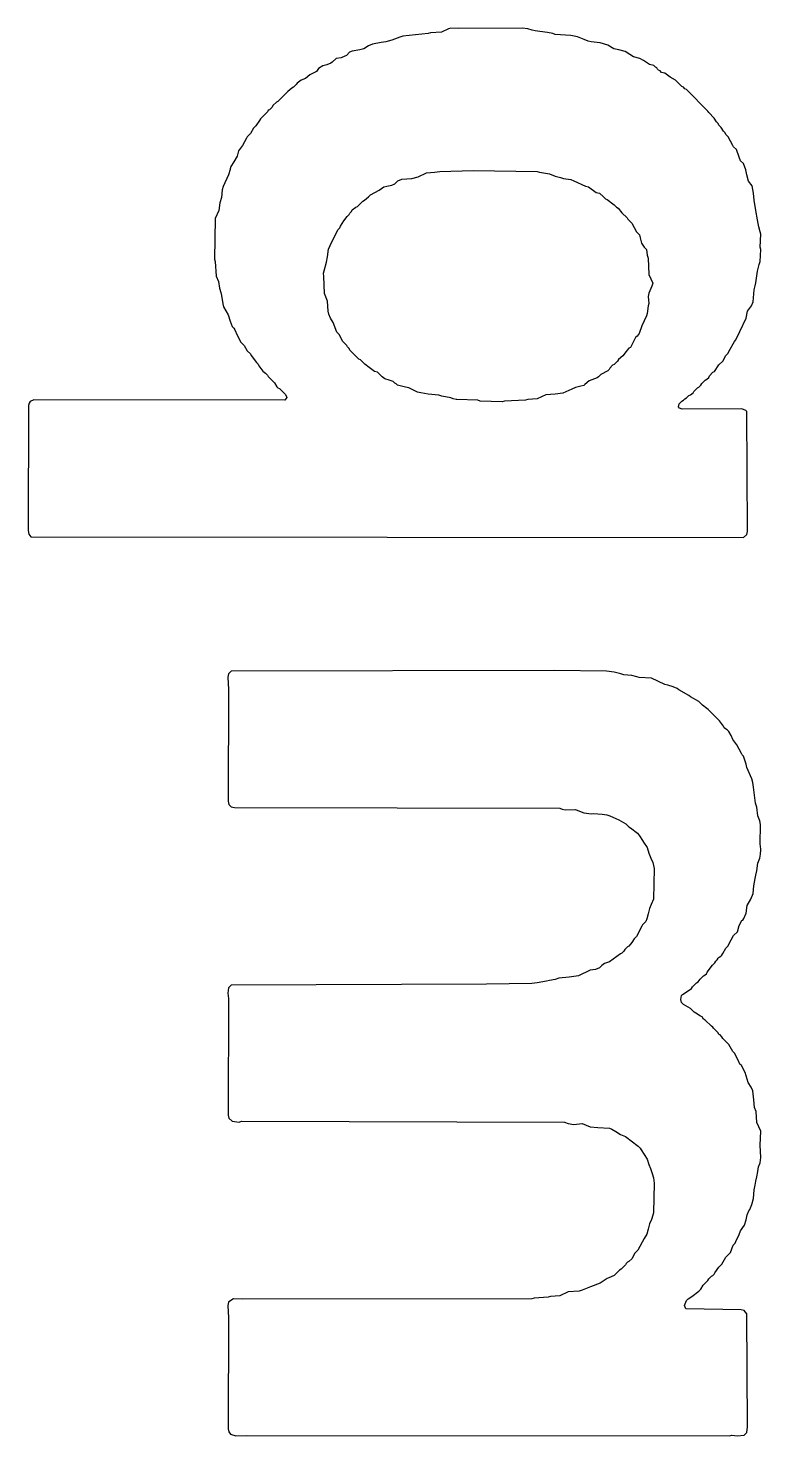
# Model space of a CAD drawing. Header units: inches. Extents: x -0.8 to 12, y -0.1 to 3.7.
# Drawn here: x 0.1549 to 0.2035, y 1.4389 to 1.5323 of the extents above; entities that cross this region are included whole.
import ezdxf

# ---------------------------------------------------------------- set-up
doc = ezdxf.new("R2010")
doc.units = ezdxf.units.IN
doc.header["$MEASUREMENT"] = 0
doc.layers.add('Bottom Overlay', color=54, linetype='Continuous')

msp = doc.modelspace()

# ---------------------------------------------------------------- linework, layer by layer
at = {"layer": 'Bottom Overlay'}
for p, q in [((0.179035, 1.531531), (0.178622, 1.531428)), ((0.179551, 1.531737), (0.179035, 1.531531)), ((0.179758, 1.531789), (0.179551, 1.531737)), ((0.180171, 1.531841), (0.179758, 1.531789)), ((0.181437, 1.53197), (0.180171, 1.531841)), ((0.181591, 1.532021), (0.181437, 1.53197)), ((0.182314, 1.532073), (0.181591, 1.532021)), ((0.182779, 1.53228), (0.182314, 1.532073)), ((0.182934, 1.532331), (0.182779, 1.53228)), ((0.183477, 1.532306), (0.182934, 1.532331)), ((0.187686, 1.532331), (0.183477, 1.532306)), ((0.188048, 1.53228), (0.187686, 1.532331)), ((0.188332, 1.532202), (0.188048, 1.53228)), ((0.188538, 1.532151), (0.188332, 1.532202)), ((0.188848, 1.532099), (0.188538, 1.532151)), ((0.189365, 1.532047), (0.188848, 1.532099)), ((0.1897, 1.53197), (0.189365, 1.532047)), ((0.189855, 1.531918), (0.1897, 1.53197)), ((0.190914, 1.531841), (0.189855, 1.531918)), ((0.191353, 1.531763), (0.190914, 1.531841)), ((0.191792, 1.531583), (0.191353, 1.531763)), ((0.19205, 1.531479), (0.191792, 1.531583)), ((0.192257, 1.531428), (0.19205, 1.531479)), ((0.17622, 1.53073), (0.176013, 1.530524)), ((0.176401, 1.530808), (0.17622, 1.53073)), ((0.176891, 1.530885), (0.176401, 1.530808)), ((0.177175, 1.530963), (0.176891, 1.530885)), ((0.177485, 1.531169), (0.177175, 1.530963)), ((0.177743, 1.531273), (0.177485, 1.531169)), ((0.178312, 1.531376), (0.177743, 1.531273)), ((0.178622, 1.531428), (0.178312, 1.531376)), ((0.192851, 1.53135), (0.192257, 1.531428)), ((0.193367, 1.531195), (0.192851, 1.53135)), ((0.193755, 1.530963), (0.193367, 1.531195)), ((0.19409, 1.530885), (0.193755, 1.530963)), ((0.194504, 1.530782), (0.19409, 1.530885)), ((0.194814, 1.530575), (0.194504, 1.530782)), ((0.195072, 1.53042), (0.194814, 1.530575)), ((0.174154, 1.529646), (0.174025, 1.529465)), ((0.174438, 1.529826), (0.174154, 1.529646)), ((0.174722, 1.529904), (0.174438, 1.529826)), ((0.17498, 1.530007), (0.174722, 1.529904)), ((0.175058, 1.530085), (0.17498, 1.530007)), ((0.175342, 1.530317), (0.175058, 1.530085)), ((0.175652, 1.530369), (0.175342, 1.530317)), ((0.17591, 1.530472), (0.175652, 1.530369)), ((0.176013, 1.530524), (0.17591, 1.530472)), ((0.195485, 1.530317), (0.195072, 1.53042)), ((0.195717, 1.530188), (0.195485, 1.530317)), ((0.196131, 1.52993), (0.195717, 1.530188)), ((0.196415, 1.529852), (0.196131, 1.52993)), ((0.196518, 1.529749), (0.196415, 1.529852)), ((0.196621, 1.529697), (0.196518, 1.529749)), ((0.196647, 1.52962), (0.196621, 1.529697)), ((0.196725, 1.529542), (0.196647, 1.52962)), ((0.172734, 1.52869), (0.172682, 1.528587)), ((0.172914, 1.528819), (0.172734, 1.52869)), ((0.173018, 1.528871), (0.172914, 1.528819)), ((0.173302, 1.529), (0.173018, 1.528871)), ((0.173586, 1.529232), (0.173302, 1.529)), ((0.174025, 1.529465), (0.173586, 1.529232)), ((0.196828, 1.529491), (0.196725, 1.529542)), ((0.196931, 1.529387), (0.196828, 1.529491)), ((0.197138, 1.529336), (0.196931, 1.529387)), ((0.197499, 1.529078), (0.197138, 1.529336)), ((0.197861, 1.528871), (0.197499, 1.529078)), ((0.198274, 1.528458), (0.197861, 1.528871)), ((0.172114, 1.528122), (0.171468, 1.527476)), ((0.172398, 1.528354), (0.172114, 1.528122)), ((0.172501, 1.528406), (0.172398, 1.528354)), ((0.172682, 1.528587), (0.172501, 1.528406)), ((0.198377, 1.528406), (0.198274, 1.528458)), ((0.198481, 1.528303), (0.198377, 1.528406)), ((0.198584, 1.528251), (0.198481, 1.528303)), ((0.200004, 1.526831), (0.198584, 1.528251)), ((0.170822, 1.526882), (0.170771, 1.526779)), ((0.1709, 1.526908), (0.170822, 1.526882)), ((0.171081, 1.527089), (0.1709, 1.526908)), ((0.171132, 1.527192), (0.171081, 1.527089)), ((0.171365, 1.527425), (0.171132, 1.527192)), ((0.171468, 1.527476), (0.171365, 1.527425)), ((0.200056, 1.526728), (0.200004, 1.526831)), ((0.170254, 1.526211), (0.169996, 1.525849)), ((0.170306, 1.526314), (0.170254, 1.526211)), ((0.170771, 1.526779), (0.170306, 1.526314)), ((0.200418, 1.526366), (0.200056, 1.526728)), ((0.200572, 1.526108), (0.200418, 1.526366)), ((0.200676, 1.526004), (0.200572, 1.526108)), ((0.200728, 1.525901), (0.200676, 1.526004)), ((0.200882, 1.525746), (0.200728, 1.525901)), ((0.169376, 1.525023), (0.169118, 1.524558)), ((0.169428, 1.525126), (0.169376, 1.525023)), ((0.169635, 1.525333), (0.169428, 1.525126)), ((0.169841, 1.525694), (0.169635, 1.525333)), ((0.169996, 1.525849), (0.169841, 1.525694)), ((0.201037, 1.525488), (0.200882, 1.525746)), ((0.201141, 1.525385), (0.201037, 1.525488)), ((0.201192, 1.525281), (0.201141, 1.525385)), ((0.201347, 1.525126), (0.201192, 1.525281)), ((0.201657, 1.524558), (0.201347, 1.525126)), ((0.16886, 1.524197), (0.168757, 1.523835)), ((0.169118, 1.524558), (0.16886, 1.524197)), ((0.201709, 1.524455), (0.201657, 1.524558)), ((0.20189, 1.524274), (0.201709, 1.524455)), ((0.20207, 1.523783), (0.20189, 1.524274)), ((0.168343, 1.523164), (0.168292, 1.523009)), ((0.16855, 1.523474), (0.168343, 1.523164)), ((0.168757, 1.523835), (0.16855, 1.523474)), ((0.202174, 1.523525), (0.20207, 1.523783)), ((0.202354, 1.523344), (0.202174, 1.523525)), ((0.202509, 1.522931), (0.202354, 1.523344)), ((0.168188, 1.522595), (0.167827, 1.521821)), ((0.168292, 1.522957), (0.168188, 1.522595)), ((0.168292, 1.523009), (0.168292, 1.522957)), ((0.179215, 1.522002), (0.179422, 1.522208)), ((0.179422, 1.522208), (0.17968, 1.522312)), ((0.17968, 1.522312), (0.180352, 1.522363)), ((0.180352, 1.522363), (0.180765, 1.522466)), ((0.180765, 1.522466), (0.181333, 1.522725)), ((0.181333, 1.522725), (0.18185, 1.522776)), ((0.18185, 1.522776), (0.182211, 1.522828)), ((0.182211, 1.522828), (0.184432, 1.52288)), ((0.184432, 1.52288), (0.188667, 1.522828)), ((0.188667, 1.522828), (0.188822, 1.522776)), ((0.188822, 1.522776), (0.189494, 1.522673)), ((0.189494, 1.522673), (0.189855, 1.522518)), ((0.189855, 1.522518), (0.190217, 1.522415)), ((0.190217, 1.522415), (0.190423, 1.522363)), ((0.190423, 1.522363), (0.190914, 1.522286)), ((0.190914, 1.522286), (0.191095, 1.522208)), ((0.191095, 1.522208), (0.19187, 1.521847)), ((0.202587, 1.522595), (0.202509, 1.522931)), ((0.20269, 1.522182), (0.202587, 1.522595)), ((0.202793, 1.522079), (0.20269, 1.522182)), ((0.167775, 1.521614), (0.167724, 1.521098)), ((0.167827, 1.521821), (0.167775, 1.521614)), ((0.177485, 1.521149), (0.177614, 1.521278)), ((0.177614, 1.521278), (0.178183, 1.521588)), ((0.178183, 1.521588), (0.178492, 1.521795)), ((0.178492, 1.521795), (0.178699, 1.521847)), ((0.178699, 1.521847), (0.179035, 1.521924)), ((0.179035, 1.521924), (0.179215, 1.522002)), ((0.19187, 1.521847), (0.192076, 1.521795)), ((0.192076, 1.521795), (0.192593, 1.521433)), ((0.192593, 1.521433), (0.192799, 1.521382)), ((0.192799, 1.521382), (0.193083, 1.521149)), ((0.202845, 1.521976), (0.202793, 1.522079)), ((0.202948, 1.521872), (0.202845, 1.521976)), ((0.203026, 1.521382), (0.202948, 1.521872)), ((0.203077, 1.520917), (0.203026, 1.521382)), ((0.16762, 1.520736), (0.167543, 1.520245)), ((0.167724, 1.521098), (0.16762, 1.520736)), ((0.176349, 1.520168), (0.176401, 1.520271)), ((0.176401, 1.520271), (0.176633, 1.520452)), ((0.176633, 1.520452), (0.176736, 1.520504)), ((0.176736, 1.520504), (0.177098, 1.520865)), ((0.177098, 1.520865), (0.177201, 1.520917)), ((0.177201, 1.520917), (0.177485, 1.521149)), ((0.193083, 1.521149), (0.193213, 1.52102)), ((0.193213, 1.52102), (0.193316, 1.520969)), ((0.193316, 1.520969), (0.193781, 1.520607)), ((0.193781, 1.520607), (0.193936, 1.520452)), ((0.193936, 1.520452), (0.194039, 1.5204)), ((0.194039, 1.5204), (0.194297, 1.520091)), ((0.203181, 1.520245), (0.203077, 1.520917)), ((0.16731, 1.519703), (0.167259, 1.517017)), ((0.167543, 1.520245), (0.16731, 1.519703)), ((0.175626, 1.519187), (0.175833, 1.519548)), ((0.175833, 1.519548), (0.176065, 1.519832)), ((0.176065, 1.519832), (0.176194, 1.519961)), ((0.176194, 1.519961), (0.176246, 1.520065)), ((0.176246, 1.520065), (0.176349, 1.520168)), ((0.194297, 1.520091), (0.194633, 1.519755)), ((0.194633, 1.519755), (0.194685, 1.519651)), ((0.194685, 1.519651), (0.194943, 1.519393)), ((0.194943, 1.519393), (0.195253, 1.518825)), ((0.203284, 1.519626), (0.203181, 1.520245)), ((0.203336, 1.519367), (0.203284, 1.519626)), ((0.203387, 1.519161), (0.203336, 1.519367)), ((0.174929, 1.517921), (0.175213, 1.518515)), ((0.175213, 1.518515), (0.175471, 1.51898)), ((0.175471, 1.51898), (0.175574, 1.519083)), ((0.175574, 1.519083), (0.175626, 1.519187)), ((0.195253, 1.518825), (0.195459, 1.518619)), ((0.195459, 1.518619), (0.195511, 1.518412)), ((0.195511, 1.518412), (0.195588, 1.518076)), ((0.203465, 1.518825), (0.203387, 1.519161)), ((0.203516, 1.51867), (0.203465, 1.518825)), ((0.203465, 1.517792), (0.203516, 1.51867)), ((0.174748, 1.517172), (0.174825, 1.517663)), ((0.174825, 1.517663), (0.174929, 1.517921)), ((0.195588, 1.518076), (0.195769, 1.517792)), ((0.195769, 1.517792), (0.195924, 1.517637)), ((0.195924, 1.517637), (0.195976, 1.517276)), ((0.203516, 1.517637), (0.203465, 1.517792)), ((0.203465, 1.516863), (0.203516, 1.517637)), ((0.167259, 1.517017), (0.16731, 1.516863)), ((0.16731, 1.516863), (0.167362, 1.515881)), ((0.174541, 1.516243), (0.174696, 1.516811)), ((0.174696, 1.516811), (0.174748, 1.517172)), ((0.195976, 1.517276), (0.196027, 1.517069)), ((0.196027, 1.517069), (0.196079, 1.515984)), ((0.203284, 1.516217), (0.203413, 1.516656)), ((0.203413, 1.516656), (0.203465, 1.516863)), ((0.167362, 1.515881), (0.167517, 1.51552)), ((0.17449, 1.516088), (0.174541, 1.516243)), ((0.174515, 1.515855), (0.17449, 1.516088)), ((0.174567, 1.514719), (0.174515, 1.515855)), ((0.196079, 1.515984), (0.196337, 1.515416)), ((0.203181, 1.515442), (0.203233, 1.515752)), ((0.203233, 1.515752), (0.203284, 1.516217)), ((0.167517, 1.51552), (0.167594, 1.515081)), ((0.167594, 1.515081), (0.167672, 1.514797)), ((0.167672, 1.514797), (0.167724, 1.51459)), ((0.174748, 1.514228), (0.174567, 1.514719)), ((0.196079, 1.514745), (0.196027, 1.514538)), ((0.196286, 1.51521), (0.196079, 1.514745)), ((0.196337, 1.515416), (0.196286, 1.51521)), ((0.203, 1.514177), (0.203077, 1.514977)), ((0.203077, 1.514977), (0.203129, 1.515235)), ((0.203129, 1.515235), (0.203181, 1.515442)), ((0.167724, 1.51459), (0.167801, 1.514048)), ((0.167801, 1.514048), (0.167853, 1.513841)), ((0.167853, 1.513841), (0.168163, 1.513324)), ((0.174799, 1.513557), (0.174748, 1.514228)), ((0.196027, 1.513918), (0.195976, 1.513402)), ((0.196027, 1.514538), (0.196079, 1.514073)), ((0.196079, 1.514073), (0.196027, 1.513918)), ((0.202638, 1.513557), (0.202897, 1.513918)), ((0.202897, 1.513918), (0.203, 1.514177)), ((0.168163, 1.513324), (0.168292, 1.512886)), ((0.168292, 1.512886), (0.168421, 1.51255)), ((0.174851, 1.51335), (0.174799, 1.513557)), ((0.174955, 1.513092), (0.174851, 1.51335)), ((0.175135, 1.512808), (0.174955, 1.513092)), ((0.175368, 1.512162), (0.175135, 1.512808)), ((0.195924, 1.513247), (0.195614, 1.512576)), ((0.195976, 1.513402), (0.195924, 1.513247)), ((0.202122, 1.512214), (0.202535, 1.513092)), ((0.202535, 1.513092), (0.202638, 1.513557)), ((0.168421, 1.51255), (0.16855, 1.512421)), ((0.16855, 1.512421), (0.168602, 1.512317)), ((0.168602, 1.512317), (0.168757, 1.511956)), ((0.168757, 1.511956), (0.169015, 1.511491)), ((0.175523, 1.512007), (0.175368, 1.512162)), ((0.175781, 1.511543), (0.175523, 1.512007)), ((0.195304, 1.511904), (0.195201, 1.511801)), ((0.195433, 1.512085), (0.195304, 1.511904)), ((0.195614, 1.512576), (0.195433, 1.512085)), ((0.201864, 1.511646), (0.202122, 1.512214)), ((0.169015, 1.511491), (0.169221, 1.511284)), ((0.169221, 1.511284), (0.169428, 1.510923)), ((0.169428, 1.510923), (0.169635, 1.510716)), ((0.176039, 1.511284), (0.175781, 1.511543)), ((0.176091, 1.511181), (0.176039, 1.511284)), ((0.176194, 1.511078), (0.176091, 1.511181)), ((0.176246, 1.510974), (0.176194, 1.511078)), ((0.17684, 1.51038), (0.176246, 1.510974)), ((0.194633, 1.510974), (0.194581, 1.510871)), ((0.194762, 1.511104), (0.194633, 1.510974)), ((0.194865, 1.511155), (0.194762, 1.511104)), ((0.195201, 1.511801), (0.194865, 1.511155)), ((0.201399, 1.510871), (0.201761, 1.511543)), ((0.201761, 1.511543), (0.201864, 1.511646)), ((0.169635, 1.510716), (0.169686, 1.510613)), ((0.169686, 1.510613), (0.170048, 1.510148)), ((0.170048, 1.510148), (0.170151, 1.510045)), ((0.170151, 1.510045), (0.170203, 1.509941)), ((0.176943, 1.510329), (0.17684, 1.51038)), ((0.177227, 1.510045), (0.176943, 1.510329)), ((0.177511, 1.509812), (0.177227, 1.510045)), ((0.193781, 1.510019), (0.193677, 1.509967)), ((0.194013, 1.510251), (0.193781, 1.510019)), ((0.194065, 1.510355), (0.194013, 1.510251)), ((0.194349, 1.510587), (0.194065, 1.510355)), ((0.194581, 1.510871), (0.194349, 1.510587)), ((0.200443, 1.509554), (0.200728, 1.509993)), ((0.200728, 1.509993), (0.200986, 1.510251)), ((0.200986, 1.510251), (0.201192, 1.510613)), ((0.201192, 1.510613), (0.201347, 1.510768)), ((0.201347, 1.510768), (0.201399, 1.510871)), ((0.170203, 1.509941), (0.170461, 1.50958)), ((0.170461, 1.50958), (0.170642, 1.509451)), ((0.170642, 1.509451), (0.170771, 1.509322)), ((0.170771, 1.509322), (0.170822, 1.509218)), ((0.170822, 1.509218), (0.171236, 1.508805)), ((0.177873, 1.509554), (0.177511, 1.509812)), ((0.178079, 1.509502), (0.177873, 1.509554)), ((0.178389, 1.509192), (0.178079, 1.509502)), ((0.17857, 1.509063), (0.178389, 1.509192)), ((0.178854, 1.508986), (0.17857, 1.509063)), ((0.192644, 1.509141), (0.192128, 1.508934)), ((0.192748, 1.509192), (0.192644, 1.509141)), ((0.192903, 1.509348), (0.192748, 1.509192)), ((0.193367, 1.509606), (0.192903, 1.509348)), ((0.193445, 1.509683), (0.193367, 1.509606)), ((0.193497, 1.509786), (0.193445, 1.509683)), ((0.193677, 1.509967), (0.193497, 1.509786)), ((0.199927, 1.509038), (0.200056, 1.509167)), ((0.200056, 1.509167), (0.200108, 1.50927)), ((0.200108, 1.50927), (0.20034, 1.509502)), ((0.20034, 1.509502), (0.200443, 1.509554)), ((0.171236, 1.508805), (0.171391, 1.508547)), ((0.171391, 1.508547), (0.171468, 1.508469)), ((0.171468, 1.508469), (0.171571, 1.508418)), ((0.171571, 1.508418), (0.171959, 1.50803)), ((0.179112, 1.508883), (0.178854, 1.508986)), ((0.179215, 1.508779), (0.179112, 1.508883)), ((0.179319, 1.508728), (0.179215, 1.508779)), ((0.179396, 1.50865), (0.179319, 1.508728)), ((0.179939, 1.508521), (0.179396, 1.50865)), ((0.180145, 1.508469), (0.179939, 1.508521)), ((0.180739, 1.508185), (0.180145, 1.508469)), ((0.180946, 1.508134), (0.180739, 1.508185)), ((0.181437, 1.508056), (0.180946, 1.508134)), ((0.190966, 1.508392), (0.190372, 1.508108)), ((0.191224, 1.508495), (0.190966, 1.508392)), ((0.19156, 1.508573), (0.191224, 1.508495)), ((0.191766, 1.508624), (0.19156, 1.508573)), ((0.191844, 1.508702), (0.191766, 1.508624)), ((0.192128, 1.508934), (0.191844, 1.508702)), ((0.198842, 1.508005), (0.199023, 1.508134)), ((0.199023, 1.508134), (0.199075, 1.508237)), ((0.199075, 1.508237), (0.199307, 1.508469)), ((0.199307, 1.508469), (0.19941, 1.508521)), ((0.19941, 1.508521), (0.19954, 1.50865)), ((0.19954, 1.50865), (0.199591, 1.508754)), ((0.199591, 1.508754), (0.199824, 1.508986)), ((0.199824, 1.508986), (0.199927, 1.509038)), ((0.154915, 1.507307), (0.154889, 1.499018)), ((0.154966, 1.507462), (0.154915, 1.507307)), ((0.155018, 1.507566), (0.154966, 1.507462)), ((0.155276, 1.507669), (0.155018, 1.507566)), ((0.171933, 1.507643), (0.155276, 1.507669)), ((0.172062, 1.507824), (0.171933, 1.507643)), ((0.171959, 1.50803), (0.172062, 1.507824)), ((0.182134, 1.507979), (0.181437, 1.508056)), ((0.18234, 1.507927), (0.182134, 1.507979)), ((0.182934, 1.507798), (0.18234, 1.507927)), ((0.183089, 1.507746), (0.182934, 1.507798)), ((0.183296, 1.507695), (0.183089, 1.507746)), ((0.183347, 1.507695), (0.183296, 1.507695)), ((0.184742, 1.507643), (0.183347, 1.507695)), ((0.184897, 1.507591), (0.184742, 1.507643)), ((0.186343, 1.50754), (0.184897, 1.507591)), ((0.186498, 1.507591), (0.186343, 1.50754)), ((0.187893, 1.507643), (0.186498, 1.507591)), ((0.188048, 1.507695), (0.187893, 1.507643)), ((0.188667, 1.507746), (0.188048, 1.507695)), ((0.189236, 1.508005), (0.188667, 1.507746)), ((0.189855, 1.508056), (0.189236, 1.508005)), ((0.190372, 1.508108), (0.189855, 1.508056)), ((0.198042, 1.507204), (0.198093, 1.507411)), ((0.198119, 1.507127), (0.198042, 1.507204)), ((0.198093, 1.507411), (0.198274, 1.507591)), ((0.198274, 1.507591), (0.198377, 1.507643)), ((0.198377, 1.507643), (0.198481, 1.507746)), ((0.198481, 1.507746), (0.198584, 1.507798)), ((0.198584, 1.507798), (0.198739, 1.507953)), ((0.198739, 1.507953), (0.198842, 1.508005)), ((0.1983, 1.507049), (0.198119, 1.507127)), ((0.202251, 1.507075), (0.1983, 1.507049)), ((0.202509, 1.506972), (0.202251, 1.507075)), ((0.202587, 1.506894), (0.202509, 1.506972)), ((0.202638, 1.49894), (0.202587, 1.506894)), ((0.154889, 1.499018), (0.15494, 1.498759)), ((0.202587, 1.498733), (0.202638, 1.49894)), ((0.15494, 1.498759), (0.155069, 1.498579)), ((0.155069, 1.498579), (0.202354, 1.498553)), ((0.202354, 1.498553), (0.202587, 1.498733)), ((0.168188, 1.489488), (0.168137, 1.489282)), ((0.168369, 1.489669), (0.168188, 1.489488)), ((0.189804, 1.489721), (0.168369, 1.489669)), ((0.193264, 1.489669), (0.189804, 1.489721)), ((0.193781, 1.489617), (0.193264, 1.489669)), ((0.19422, 1.489488), (0.193781, 1.489617)), ((0.194426, 1.489437), (0.19422, 1.489488)), ((0.168137, 1.489282), (0.168188, 1.488455)), ((0.194943, 1.489385), (0.194426, 1.489437)), ((0.195278, 1.489308), (0.194943, 1.489385)), ((0.195433, 1.489256), (0.195278, 1.489308)), ((0.19626, 1.489204), (0.195433, 1.489256)), ((0.197138, 1.488791), (0.19626, 1.489204)), ((0.197344, 1.488739), (0.197138, 1.488791)), ((0.197706, 1.488636), (0.197344, 1.488739)), ((0.197964, 1.488533), (0.197706, 1.488636)), ((0.198068, 1.48843), (0.197964, 1.488533)), ((0.168188, 1.488455), (0.168163, 1.481044)), ((0.198739, 1.488068), (0.198068, 1.48843)), ((0.198842, 1.487965), (0.198739, 1.488068)), ((0.19941, 1.487655), (0.198842, 1.487965)), ((0.199643, 1.487422), (0.19941, 1.487655)), ((0.199927, 1.48719), (0.199643, 1.487422)), ((0.20003, 1.487138), (0.199927, 1.48719)), ((0.200779, 1.486389), (0.20003, 1.487138)), ((0.201037, 1.486028), (0.200779, 1.486389)), ((0.201089, 1.485925), (0.201037, 1.486028)), ((0.201166, 1.485847), (0.201089, 1.485925)), ((0.20127, 1.485795), (0.201166, 1.485847)), ((0.201399, 1.485666), (0.20127, 1.485795)), ((0.201554, 1.485408), (0.201399, 1.485666)), ((0.201657, 1.48515), (0.201554, 1.485408)), ((0.201915, 1.484788), (0.201657, 1.48515)), ((0.202225, 1.48422), (0.201915, 1.484788)), ((0.202277, 1.484117), (0.202225, 1.48422)), ((0.202354, 1.484039), (0.202277, 1.484117)), ((0.202458, 1.483781), (0.202354, 1.484039)), ((0.202535, 1.483497), (0.202458, 1.483781)), ((0.202587, 1.48329), (0.202535, 1.483497)), ((0.202923, 1.482541), (0.202587, 1.48329)), ((0.202974, 1.482283), (0.202923, 1.482541)), ((0.203026, 1.481973), (0.202974, 1.482283)), ((0.203155, 1.480914), (0.203026, 1.481973)), ((0.168163, 1.481044), (0.168214, 1.480837)), ((0.168214, 1.480837), (0.168369, 1.480682)), ((0.168369, 1.480682), (0.168576, 1.48063)), ((0.168576, 1.48063), (0.190165, 1.480579)), ((0.190165, 1.480579), (0.19032, 1.480527)), ((0.19032, 1.480527), (0.190527, 1.480476)), ((0.190527, 1.480476), (0.191224, 1.480501)), ((0.191224, 1.480501), (0.191482, 1.480398)), ((0.191482, 1.480398), (0.191766, 1.480269)), ((0.191766, 1.480269), (0.192283, 1.480217)), ((0.192283, 1.480217), (0.192412, 1.480243)), ((0.192412, 1.480243), (0.19298, 1.480191)), ((0.19298, 1.480191), (0.19329, 1.48014)), ((0.19329, 1.48014), (0.193497, 1.480088)), ((0.203258, 1.480656), (0.203155, 1.480914)), ((0.20331, 1.480088), (0.203258, 1.480656)), ((0.193497, 1.480088), (0.19409, 1.479804)), ((0.19409, 1.479804), (0.194555, 1.479546)), ((0.194555, 1.479546), (0.194762, 1.479339)), ((0.194762, 1.479339), (0.194865, 1.479288)), ((0.194865, 1.479288), (0.19533, 1.478926)), ((0.203439, 1.479752), (0.20331, 1.480088)), ((0.203491, 1.479494), (0.203439, 1.479752)), ((0.203465, 1.478229), (0.203491, 1.479494)), ((0.19533, 1.478926), (0.195459, 1.478745)), ((0.195459, 1.478745), (0.195666, 1.478435)), ((0.195666, 1.478435), (0.195717, 1.478332)), ((0.195717, 1.478332), (0.195976, 1.477971)), ((0.195976, 1.477971), (0.196079, 1.477609)), ((0.196079, 1.477609), (0.196208, 1.477273)), ((0.203439, 1.477273), (0.203491, 1.477531)), ((0.203516, 1.477867), (0.203465, 1.478229)), ((0.203491, 1.477531), (0.203516, 1.477816)), ((0.203516, 1.477816), (0.203516, 1.477867)), ((0.196208, 1.477273), (0.196337, 1.476989)), ((0.196337, 1.476989), (0.196441, 1.476576)), ((0.196441, 1.476576), (0.196389, 1.474562)), ((0.203181, 1.476137), (0.203258, 1.476421)), ((0.203258, 1.476421), (0.20331, 1.476938)), ((0.20331, 1.476938), (0.203439, 1.477273)), ((0.203, 1.474923), (0.203052, 1.47544)), ((0.203052, 1.47544), (0.203129, 1.47593)), ((0.203129, 1.47593), (0.203181, 1.476137)), ((0.196389, 1.474562), (0.196234, 1.4742)), ((0.202613, 1.474123), (0.202845, 1.474562)), ((0.202845, 1.474562), (0.203, 1.474923)), ((0.196027, 1.47358), (0.19595, 1.473245)), ((0.196131, 1.473942), (0.196027, 1.47358)), ((0.196234, 1.4742), (0.196131, 1.473942)), ((0.20238, 1.47327), (0.202535, 1.473632)), ((0.202535, 1.473632), (0.202613, 1.474123)), ((0.195614, 1.472754), (0.195253, 1.472082)), ((0.195666, 1.472857), (0.195614, 1.472754)), ((0.195872, 1.473064), (0.195666, 1.472857)), ((0.19595, 1.473245), (0.195872, 1.473064)), ((0.201967, 1.472392), (0.20207, 1.472806)), ((0.20207, 1.472806), (0.202251, 1.473141)), ((0.202251, 1.473141), (0.202329, 1.473167)), ((0.202329, 1.473167), (0.20238, 1.47327)), ((0.195098, 1.471928), (0.194943, 1.471669)), ((0.195253, 1.472082), (0.195098, 1.471928)), ((0.201399, 1.471566), (0.201709, 1.472134)), ((0.201709, 1.472134), (0.201967, 1.472392)), ((0.194194, 1.47092), (0.193471, 1.470404)), ((0.194297, 1.470972), (0.194194, 1.47092)), ((0.194426, 1.471101), (0.194297, 1.470972)), ((0.194478, 1.471205), (0.194426, 1.471101)), ((0.194659, 1.471385), (0.194478, 1.471205)), ((0.194762, 1.471437), (0.194659, 1.471385)), ((0.194943, 1.471669), (0.194762, 1.471437)), ((0.200753, 1.470714), (0.200857, 1.470765)), ((0.200857, 1.470765), (0.200934, 1.470843)), ((0.200934, 1.470843), (0.200986, 1.470946)), ((0.200986, 1.470946), (0.201192, 1.471308)), ((0.201192, 1.471308), (0.201347, 1.471463)), ((0.201347, 1.471463), (0.201399, 1.471566)), ((0.19218, 1.469836), (0.191405, 1.469474)), ((0.192541, 1.469887), (0.19218, 1.469836)), ((0.192799, 1.469991), (0.192541, 1.469887)), ((0.192954, 1.470146), (0.192799, 1.469991)), ((0.193135, 1.470275), (0.192954, 1.470146)), ((0.193471, 1.470404), (0.193135, 1.470275)), ((0.199953, 1.469707), (0.200314, 1.470171)), ((0.200314, 1.470171), (0.200469, 1.470326)), ((0.200469, 1.470326), (0.200521, 1.47043)), ((0.200521, 1.47043), (0.200624, 1.470533)), ((0.200624, 1.470533), (0.200676, 1.470636)), ((0.200676, 1.470636), (0.200753, 1.470714)), ((0.18531, 1.468906), (0.168369, 1.468854)), ((0.188306, 1.468958), (0.18531, 1.468906)), ((0.188667, 1.469009), (0.188306, 1.468958)), ((0.189287, 1.469113), (0.188667, 1.469009)), ((0.189494, 1.469164), (0.189287, 1.469113)), ((0.189855, 1.469216), (0.189494, 1.469164)), ((0.190113, 1.469319), (0.189855, 1.469216)), ((0.190785, 1.469371), (0.190113, 1.469319)), ((0.191405, 1.469474), (0.190785, 1.469371)), ((0.198971, 1.468725), (0.199256, 1.469009)), ((0.199256, 1.469009), (0.199359, 1.469061)), ((0.199359, 1.469061), (0.199488, 1.469242)), ((0.199488, 1.469242), (0.19972, 1.469474)), ((0.19972, 1.469474), (0.199824, 1.469526)), ((0.199824, 1.469526), (0.199901, 1.469603)), ((0.199901, 1.469603), (0.199953, 1.469707)), ((0.168188, 1.468674), (0.168137, 1.468312)), ((0.168137, 1.468312), (0.168188, 1.467951)), ((0.168369, 1.468854), (0.168188, 1.468674)), ((0.198197, 1.467899), (0.198248, 1.468157)), ((0.198248, 1.468157), (0.198326, 1.468235)), ((0.198326, 1.468235), (0.198429, 1.468286)), ((0.198429, 1.468286), (0.19892, 1.468622)), ((0.19892, 1.468622), (0.198971, 1.468725)), ((0.168188, 1.467951), (0.168163, 1.460229)), ((0.198248, 1.467692), (0.198197, 1.467899)), ((0.198377, 1.467563), (0.198248, 1.467692)), ((0.198842, 1.467305), (0.198377, 1.467563)), ((0.199101, 1.467047), (0.198842, 1.467305)), ((0.199204, 1.466995), (0.199101, 1.467047)), ((0.199514, 1.466788), (0.199204, 1.466995)), ((0.199617, 1.466737), (0.199514, 1.466788)), ((0.19972, 1.466582), (0.199617, 1.466737)), ((0.199824, 1.46653), (0.19972, 1.466582)), ((0.200237, 1.466117), (0.199824, 1.46653)), ((0.20034, 1.466065), (0.200237, 1.466117)), ((0.200366, 1.465988), (0.20034, 1.466065)), ((0.200676, 1.465678), (0.200366, 1.465988)), ((0.200728, 1.465575), (0.200676, 1.465678)), ((0.200805, 1.465549), (0.200728, 1.465575)), ((0.200934, 1.46542), (0.200805, 1.465549)), ((0.200986, 1.465316), (0.200934, 1.46542)), ((0.201399, 1.464903), (0.200986, 1.465316)), ((0.201657, 1.464438), (0.201399, 1.464903)), ((0.201761, 1.464335), (0.201657, 1.464438)), ((0.202019, 1.46387), (0.201761, 1.464335)), ((0.202122, 1.463612), (0.202019, 1.46387)), ((0.202225, 1.463509), (0.202122, 1.463612)), ((0.202484, 1.463044), (0.202225, 1.463509)), ((0.202535, 1.462837), (0.202484, 1.463044)), ((0.202664, 1.462398), (0.202535, 1.462837)), ((0.202871, 1.462088), (0.202664, 1.462398)), ((0.202974, 1.46183), (0.202871, 1.462088)), ((0.203052, 1.461236), (0.202974, 1.46183)), ((0.203103, 1.46072), (0.203052, 1.461236)), ((0.203207, 1.460461), (0.203103, 1.46072)), ((0.168163, 1.460229), (0.168214, 1.460022)), ((0.168214, 1.460022), (0.168421, 1.459816)), ((0.168421, 1.459816), (0.168886, 1.459764)), ((0.168886, 1.459764), (0.169041, 1.459816)), ((0.169041, 1.459816), (0.190475, 1.459764)), ((0.190475, 1.459764), (0.190733, 1.459661)), ((0.190733, 1.459661), (0.191095, 1.459609)), ((0.191095, 1.459609), (0.191663, 1.459661)), ((0.191663, 1.459661), (0.19218, 1.459454)), ((0.203258, 1.459738), (0.203207, 1.460461)), ((0.203516, 1.45917), (0.203258, 1.459738)), ((0.19218, 1.459454), (0.192696, 1.459403)), ((0.192696, 1.459403), (0.193471, 1.459351)), ((0.193471, 1.459351), (0.193626, 1.459299)), ((0.193626, 1.459299), (0.193884, 1.459144)), ((0.193884, 1.459144), (0.194194, 1.458938)), ((0.194194, 1.458938), (0.19453, 1.458809)), ((0.19453, 1.458809), (0.19471, 1.458679)), ((0.19471, 1.458679), (0.194814, 1.458576)), ((0.203465, 1.458241), (0.203516, 1.45917)), ((0.194814, 1.458576), (0.194917, 1.458525)), ((0.194917, 1.458525), (0.195382, 1.458163)), ((0.195382, 1.458163), (0.195511, 1.458034)), ((0.195511, 1.458034), (0.195563, 1.457931)), ((0.195563, 1.457931), (0.195976, 1.457311)), ((0.203516, 1.457414), (0.203465, 1.458241)), ((0.195976, 1.457311), (0.196079, 1.456949)), ((0.196079, 1.456949), (0.196182, 1.456691)), ((0.20331, 1.456484), (0.203362, 1.456794)), ((0.203362, 1.456794), (0.203465, 1.457053)), ((0.203465, 1.457053), (0.203516, 1.457414)), ((0.196182, 1.456691), (0.196311, 1.456355)), ((0.196311, 1.456355), (0.196389, 1.456071)), ((0.196389, 1.456071), (0.196441, 1.45571)), ((0.203129, 1.45558), (0.203181, 1.455839)), ((0.203181, 1.455839), (0.203258, 1.456123)), ((0.203258, 1.456123), (0.20331, 1.456484)), ((0.196441, 1.45571), (0.196389, 1.453747)), ((0.203026, 1.454703), (0.203077, 1.455271)), ((0.203077, 1.455271), (0.203129, 1.45558)), ((0.202793, 1.453954), (0.202923, 1.454289)), ((0.202923, 1.454289), (0.203026, 1.454703)), ((0.196131, 1.453024), (0.196027, 1.452662)), ((0.19626, 1.453308), (0.196131, 1.453024)), ((0.196337, 1.453592), (0.19626, 1.453308)), ((0.196389, 1.453747), (0.196337, 1.453592)), ((0.202432, 1.452921), (0.202535, 1.453282)), ((0.202535, 1.453282), (0.202613, 1.453618)), ((0.202613, 1.453618), (0.202716, 1.453876)), ((0.202716, 1.453876), (0.202793, 1.453954)), ((0.19595, 1.452327), (0.195769, 1.452043)), ((0.196027, 1.452662), (0.19595, 1.452327)), ((0.201864, 1.451836), (0.20207, 1.452301)), ((0.20207, 1.452301), (0.202174, 1.452559)), ((0.202174, 1.452559), (0.202432, 1.452921)), ((0.195356, 1.451268), (0.195149, 1.451061)), ((0.195769, 1.452043), (0.195356, 1.451268)), ((0.201502, 1.451113), (0.201683, 1.451604)), ((0.201683, 1.451604), (0.201812, 1.451733)), ((0.201812, 1.451733), (0.201864, 1.451836)), ((0.19453, 1.450287), (0.194245, 1.450002)), ((0.194581, 1.45039), (0.19453, 1.450287)), ((0.194659, 1.450467), (0.194581, 1.45039)), ((0.194762, 1.450519), (0.194659, 1.450467)), ((0.194943, 1.4507), (0.194762, 1.450519)), ((0.195149, 1.451061), (0.194943, 1.4507)), ((0.200728, 1.450131), (0.200934, 1.450338)), ((0.200934, 1.450338), (0.201192, 1.450803)), ((0.201192, 1.450803), (0.201502, 1.451113)), ((0.193316, 1.449383), (0.192851, 1.449073)), ((0.193419, 1.449434), (0.193316, 1.449383)), ((0.193781, 1.449589), (0.193419, 1.449434)), ((0.194142, 1.449951), (0.193781, 1.449589)), ((0.194245, 1.450002), (0.194142, 1.449951)), ((0.200004, 1.449253), (0.200056, 1.449357)), ((0.200056, 1.449357), (0.200237, 1.449538)), ((0.200237, 1.449538), (0.20034, 1.449589)), ((0.20034, 1.449589), (0.200418, 1.449667)), ((0.200418, 1.449667), (0.200469, 1.44977)), ((0.200469, 1.44977), (0.200728, 1.450131)), ((0.190733, 1.448505), (0.190165, 1.448246)), ((0.191456, 1.448556), (0.190733, 1.448505)), ((0.191663, 1.448608), (0.191456, 1.448556)), ((0.192205, 1.44884), (0.191663, 1.448608)), ((0.192851, 1.449073), (0.192205, 1.44884)), ((0.198946, 1.448195), (0.19941, 1.448556)), ((0.19941, 1.448556), (0.19954, 1.448685)), ((0.19954, 1.448685), (0.199694, 1.448944)), ((0.199694, 1.448944), (0.200004, 1.449253)), ((0.168188, 1.447807), (0.168137, 1.447601)), ((0.168137, 1.447601), (0.168188, 1.446774)), ((0.168266, 1.447885), (0.168188, 1.447807)), ((0.168524, 1.44804), (0.168266, 1.447885)), ((0.169118, 1.448014), (0.168524, 1.44804)), ((0.188306, 1.44804), (0.169118, 1.448014)), ((0.188461, 1.448091), (0.188306, 1.44804)), ((0.18939, 1.448143), (0.188461, 1.448091)), ((0.189545, 1.448195), (0.18939, 1.448143)), ((0.190165, 1.448246), (0.189545, 1.448195)), ((0.198455, 1.447601), (0.198584, 1.447936)), ((0.198532, 1.447368), (0.198455, 1.447601)), ((0.198584, 1.447936), (0.198687, 1.44804)), ((0.198687, 1.44804), (0.198946, 1.448195)), ((0.168188, 1.446774), (0.168163, 1.439414)), ((0.2022, 1.447317), (0.198532, 1.447368)), ((0.202406, 1.447265), (0.2022, 1.447317)), ((0.202587, 1.447033), (0.202406, 1.447265)), ((0.202638, 1.439543), (0.202587, 1.447033)), ((0.168163, 1.439414), (0.168214, 1.439208)), ((0.168214, 1.439208), (0.168318, 1.439053)), ((0.168318, 1.439053), (0.168679, 1.43895)), ((0.202406, 1.439001), (0.202587, 1.439182)), ((0.202587, 1.439182), (0.202638, 1.439543)), ((0.168679, 1.43895), (0.169376, 1.438975)), ((0.169376, 1.438975), (0.201425, 1.43895)), ((0.201425, 1.43895), (0.20158, 1.439001)), ((0.20158, 1.439001), (0.201941, 1.43895)), ((0.201941, 1.43895), (0.202406, 1.439001))]:
    msp.add_line(p, q, dxfattribs=at)

doc.saveas('drawing.dxf')
